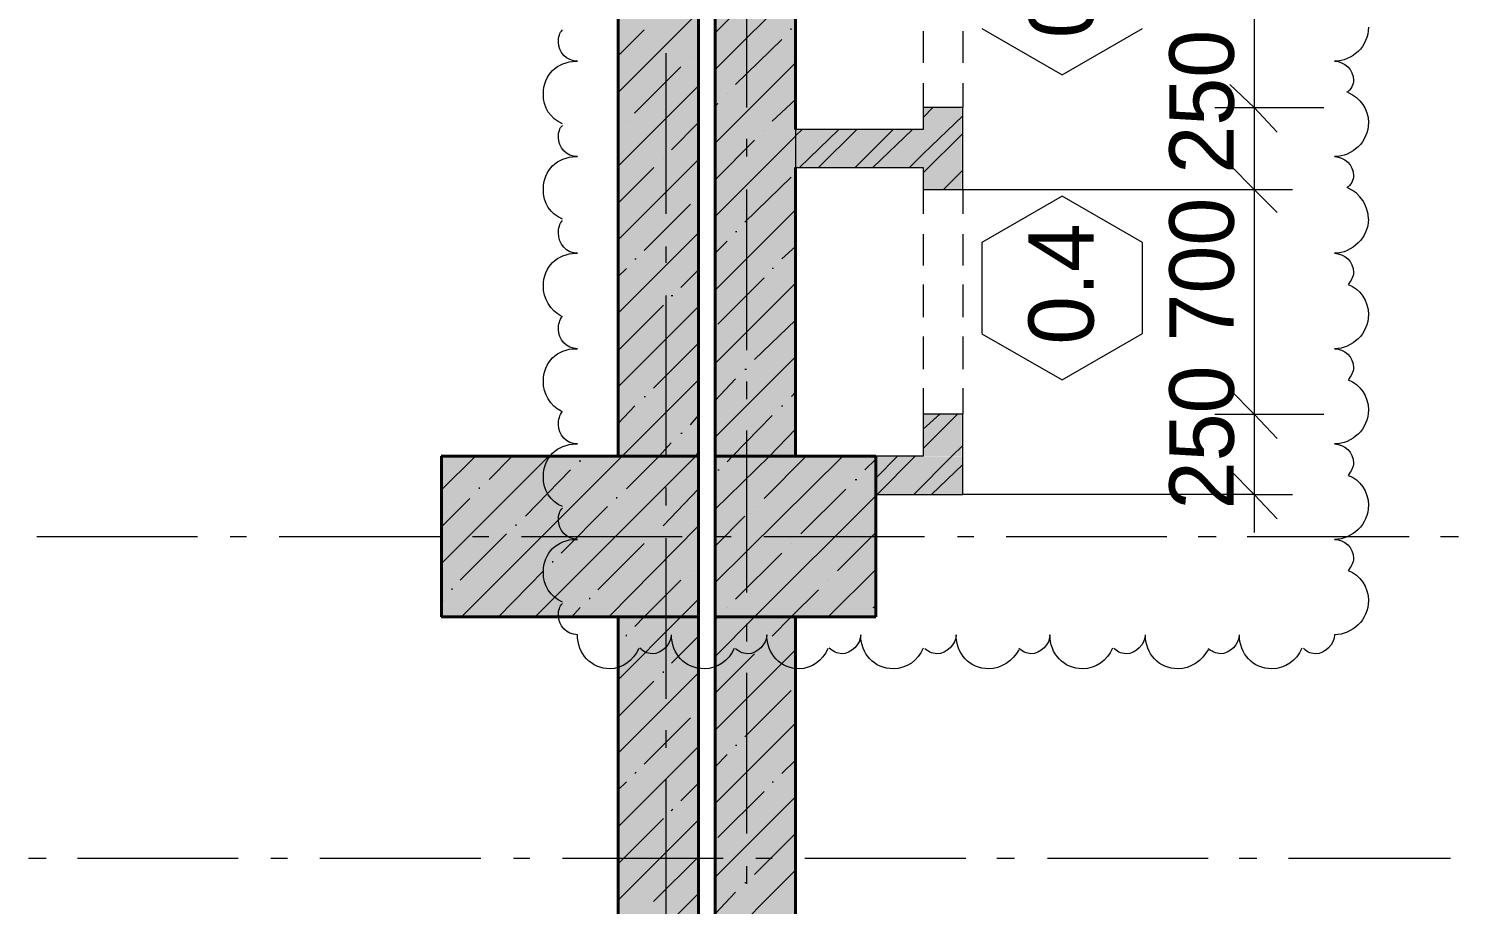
# Model space of a CAD drawing. Header units: millimetres. Extents: x -401725 to 250493, y 305116 to 802890.
# Drawn here: x -375104.14 to -375102.39, y 508983.432 to 508984.504 of the extents above; entities that cross this region are included whole.
import ezdxf

# ---------------------------------------------------------------- set-up
doc = ezdxf.new("R2010")
doc.units = ezdxf.units.MM
doc.layers.add('PDF _Геометрия', color=7, linetype='Continuous', true_color=0x1d1d1d)
doc.layers.add('PDF _Сплошная заливка', color=7, linetype='Continuous', true_color=0xffffff)
doc.layers.add('PDF _Текст', color=7, linetype='Continuous')

msp = doc.modelspace()

# ---------------------------------------------------------------- hatches: boundary and pattern name
at = {"layer": 'PDF _Сплошная заливка', "transparency": 33554559}
h = msp.add_hatch(color=256, dxfattribs=at)
h.paths.add_polyline_path([(-375102.9978, 508985.4307), (-375102.9978, 508985.5288), (-375103.0448, 508985.5288), (-375103.0448, 508985.4307)])
h.paths.add_polyline_path([(-375102.9978, 508984.0324), (-375103.0448, 508984.0324), (-375103.0448, 508983.9807), (-375102.9978, 508983.9807)])
h.paths.add_polyline_path([(-375102.9978, 508984.4074), (-375103.0448, 508984.4074), (-375103.0448, 508984.3074), (-375102.9978, 508984.3074)])
h.paths.add_polyline_path([(-375102.9978, 508984.7807), (-375103.0448, 508984.7807), (-375103.0448, 508984.6824), (-375102.9978, 508984.6824)])
h.paths.add_polyline_path([(-375102.9978, 508985.154), (-375103.0448, 508985.154), (-375103.0448, 508985.0557), (-375102.9978, 508985.0557)])

# ---------------------------------------------------------------- linework, layer by layer
at = {"layer": 'PDF _Геометрия', "color": 7, "lineweight": 9}
for points in [[(-375103.3197, 508981.6388), (-375103.3197, 508986.4807)], [(-375103.2996, 508986.4804), (-375103.2996, 508981.639)], [(-375103.2013, 508984.7071), (-375103.2013, 508984.3804)], [(-375102.9965, 508984.6821), (-375102.6398, 508984.6821), (-375102.6398, 508984.4071)], [(-375103.2613, 508984.6038), (-375103.2613, 508984.4071)], [(-375102.9732, 508984.5038), (-375102.8748, 508984.4471)], [(-375102.8747, 508984.4471), (-375102.7764, 508984.5038)], [(-375103.0448, 508984.5005), (-375103.0448, 508984.4621)], [(-375102.9965, 508984.5005), (-375102.9965, 508984.4621)], [(-375103.3597, 508984.4738), (-375103.3597, 508984.2771)], [(-375103.0448, 508984.4371), (-375103.0448, 508984.4071)], [(-375102.9965, 508984.4371), (-375102.9965, 508984.4071)], [(-375102.6881, 508984.4071), (-375102.6398, 508984.4071), (-375102.6398, 508984.3071)], [(-375102.6398, 508984.4071), (-375102.5547, 508984.4071)], [(-375103.2613, 508984.3688), (-375103.2613, 508984.3471)], [(-375103.2013, 508984.3338), (-375103.2013, 508983.9804)], [(-375103.2613, 508984.3071), (-375103.2613, 508984.1104)], [(-375103.0448, 508984.3071), (-375103.0448, 508984.2771)], [(-375102.9965, 508984.3071), (-375102.9965, 508984.2771)], [(-375102.9965, 508984.3071), (-375102.6398, 508984.3071), (-375102.6398, 508984.0321)], [(-375102.8748, 508984.2988), (-375102.9731, 508984.2421)], [(-375102.7764, 508984.2421), (-375102.8747, 508984.2988)], [(-375102.6396, 508984.3071), (-375102.593, 508984.3071)], [(-375103.0448, 508984.2521), (-375103.0448, 508984.2138)], [(-375102.9965, 508984.2521), (-375102.9965, 508984.2138)], [(-375102.9731, 508984.2421), (-375102.9731, 508984.1305)], [(-375102.7764, 508984.1305), (-375102.7764, 508984.2421)], [(-375103.3597, 508984.2371), (-375103.3597, 508984.2171)], [(-375103.0448, 508984.1905), (-375103.0448, 508984.1505)], [(-375102.9965, 508984.1905), (-375102.9965, 508984.1505)], [(-375103.3597, 508984.1771), (-375103.3597, 508983.9804)], [(-375103.0448, 508984.1271), (-375103.0448, 508984.0871)], [(-375102.9965, 508984.1271), (-375102.9965, 508984.0871)], [(-375102.9732, 508984.1304), (-375102.8748, 508984.0738)], [(-375102.8747, 508984.0738), (-375102.7764, 508984.1305)], [(-375103.2613, 508984.0721), (-375103.2613, 508984.0504)], [(-375103.0448, 508984.0638), (-375103.0448, 508984.0321)], [(-375102.9965, 508984.0638), (-375102.9965, 508984.0321)], [(-375102.6881, 508984.0321), (-375102.6398, 508984.0321), (-375102.6398, 508983.8871)], [(-375102.6398, 508984.0321), (-375102.5547, 508984.0321)], [(-375103.2613, 508984.0121), (-375103.2613, 508983.8138)], [(-375103.2013, 508983.9804), (-375103.103, 508983.9804)], [(-375103.3597, 508983.9421), (-375103.3597, 508983.9204)], [(-375103.103, 508983.9337), (-375103.103, 508983.7838)], [(-375102.6398, 508983.9338), (-375102.9965, 508983.9338)], [(-375102.6396, 508983.9338), (-375102.593, 508983.9338)], [(-375104.1299, 508983.8821), (-375103.9332, 508983.8821)], [(-375103.8931, 508983.8821), (-375103.8731, 508983.8821)], [(-375103.8332, 508983.8821), (-375103.6365, 508983.8821)], [(-375103.5964, 508983.8821), (-375103.5765, 508983.8821)], [(-375103.5364, 508983.8822), (-375103.3398, 508983.8822)], [(-375103.3597, 508983.8804), (-375103.3597, 508983.6838)], [(-375103.2997, 508983.8821), (-375103.2798, 508983.8821)], [(-375103.2398, 508983.8821), (-375103.0432, 508983.8821)], [(-375103.0031, 508983.8821), (-375102.9831, 508983.8821)], [(-375102.9432, 508983.8821), (-375102.7465, 508983.8821)], [(-375102.7082, 508983.8821), (-375102.6865, 508983.8821)], [(-375102.6483, 508983.8822), (-375102.4499, 508983.8822)], [(-375102.4116, 508983.8821), (-375102.3898, 508983.8821)], [(-375103.2613, 508983.7754), (-375103.2613, 508983.7538)], [(-375103.103, 508983.7838), (-375103.2013, 508983.7838)], [(-375103.2013, 508983.7838), (-375103.2013, 508981.8354)], [(-375103.2613, 508983.7154), (-375103.2613, 508983.5188)], [(-375103.3597, 508983.6454), (-375103.3597, 508983.6238)], [(-375103.3597, 508983.5854), (-375103.3597, 508983.3871)], [(-375104.1398, 508983.4888), (-375104.1182, 508983.4888)], [(-375104.0798, 508983.4888), (-375103.8832, 508983.4888)], [(-375103.8432, 508983.4888), (-375103.8231, 508983.4888)], [(-375103.7833, 508983.4888), (-375103.5865, 508983.4888)], [(-375103.5465, 508983.4888), (-375103.5265, 508983.4888)], [(-375103.4865, 508983.4888), (-375103.2899, 508983.4888)], [(-375103.2498, 508983.4888), (-375103.2298, 508983.4888)], [(-375103.1897, 508983.4887), (-375102.9929, 508983.4887)], [(-375102.9548, 508983.4888), (-375102.9332, 508983.4888)], [(-375102.8928, 508983.4887), (-375102.6963, 508983.4887)], [(-375102.6581, 508983.4888), (-375102.6365, 508983.4888)], [(-375102.5979, 508983.4888), (-375102.3996, 508983.4888)], [(-375103.2613, 508983.4788), (-375103.2613, 508983.4571)]]:
    msp.add_lwpolyline(points, dxfattribs=at)
at = {"layer": 'PDF _Геометрия', "color": 7, "lineweight": 40}
for points in [[(-375103.3197, 508986.2839), (-375103.3197, 508983.9805), (-375103.6347, 508983.9805)], [(-375103.4181, 508986.2838), (-375103.4181, 508983.9805)], [(-375103.2996, 508986.2838), (-375103.2996, 508983.9805)], [(-375103.2013, 508984.3804), (-375103.2013, 508984.7071)], [(-375103.2013, 508983.9804), (-375103.2013, 508984.3338)], [(-375103.6346, 508983.9804), (-375103.6346, 508983.7838)], [(-375103.4181, 508983.9805), (-375103.3197, 508983.9805)], [(-375103.3197, 508983.7838), (-375103.3197, 508983.9805)], [(-375103.103, 508983.9804), (-375103.2997, 508983.9804)], [(-375103.2996, 508983.9804), (-375103.2996, 508983.7838)], [(-375103.2996, 508983.9804), (-375103.2013, 508983.9804)], [(-375103.103, 508983.7838), (-375103.103, 508983.9804)], [(-375103.3197, 508983.7889), (-375103.3197, 508981.8355), (-375103.6347, 508981.8355)], [(-375103.2996, 508983.7888), (-375103.2996, 508981.8355)], [(-375103.6347, 508983.7838), (-375103.3197, 508983.7838)], [(-375103.4181, 508983.7838), (-375103.4181, 508981.8355)], [(-375103.2997, 508983.7838), (-375103.103, 508983.7838)], [(-375103.2013, 508981.8354), (-375103.2013, 508983.7838)]]:
    msp.add_lwpolyline(points, dxfattribs=at)
at = {"layer": 'PDF _Геометрия', "lineweight": 9}
for points in [[(-375103.2996, 508984.4538), (-375103.2013, 508984.5521)], [(-375103.4181, 508984.4254), (-375103.3197, 508984.5238)], [(-375103.2996, 508984.4988), (-375103.263, 508984.5354)], [(-375103.2065, 508984.5021), (-375103.2065, 508984.5038)], [(-375103.4181, 508984.4704), (-375103.3863, 508984.5021)], [(-375103.2748, 508984.4355), (-375103.2181, 508984.4905)], [(-375103.3298, 508984.4688), (-375103.3298, 508984.4688)], [(-375103.3981, 508984.4005), (-375103.3415, 508984.4571)], [(-375103.2996, 508984.3638), (-375103.2013, 508984.4621)], [(-375103.4181, 508984.3355), (-375103.3197, 508984.4338)], [(-375103.2847, 508984.4238), (-375103.2847, 508984.4238)], [(-375103.2297, 508984.3904), (-375103.2013, 508984.4171)], [(-375103.2997, 508984.4088), (-375103.2964, 508984.4121)], [(-375103.408, 508984.3904), (-375103.408, 508984.3904)], [(-375103.353, 508984.3555), (-375103.3197, 508984.3888)], [(-375103.2996, 508984.2738), (-375103.2013, 508984.3721)], [(-375103.2996, 508984.3188), (-375103.2513, 508984.3671)], [(-375103.2396, 508984.3788), (-375103.2396, 508984.3788)], [(-375103.3629, 508984.3454), (-375103.3629, 508984.3454)], [(-375103.4181, 508984.2455), (-375103.3197, 508984.3438)], [(-375103.4179, 508984.2904), (-375103.3746, 508984.3338)], [(-375103.2631, 508984.2671), (-375103.2065, 508984.3221)], [(-375103.3864, 508984.2321), (-375103.3298, 508984.2888)], [(-375103.2996, 508984.1838), (-375103.2013, 508984.2821)], [(-375103.4181, 508984.1554), (-375103.3197, 508984.2538)], [(-375103.2997, 508984.2288), (-375103.2847, 508984.2438)], [(-375103.2747, 508984.2554), (-375103.273, 508984.2554)], [(-375103.218, 508984.2221), (-375103.2013, 508984.2371)], [(-375103.4181, 508984.2005), (-375103.408, 508984.2104)], [(-375103.398, 508984.2221), (-375103.3963, 508984.2221)], [(-375103.3415, 508984.1871), (-375103.3197, 508984.2088)], [(-375103.2298, 508984.2105), (-375103.2282, 508984.2105)], [(-375103.2996, 508984.0938), (-375103.2013, 508984.1921)], [(-375103.2962, 508984.1421), (-375103.2396, 508984.1988)], [(-375103.3532, 508984.1771), (-375103.3515, 508984.1771)], [(-375103.4181, 508984.0655), (-375103.3197, 508984.1638)], [(-375103.4179, 508984.1104), (-375103.3629, 508984.1654)], [(-375103.2514, 508984.0988), (-375103.2013, 508984.1471)], [(-375103.3748, 508984.0638), (-375103.3197, 508984.1188)], [(-375103.2996, 508984.0038), (-375103.2013, 508984.1021)], [(-375103.263, 508984.0871), (-375103.2613, 508984.0871)], [(-375103.4132, 508983.9805), (-375103.3197, 508984.0738)], [(-375103.2997, 508984.0488), (-375103.2746, 508984.0754)], [(-375103.3863, 508984.0538), (-375103.3847, 508984.0538)], [(-375103.2062, 508984.0538), (-375103.2013, 508984.0588)], [(-375103.4181, 508984.0204), (-375103.398, 508984.0421)], [(-375103.3298, 508984.0188), (-375103.3197, 508984.0305)], [(-375103.2782, 508983.9805), (-375103.2298, 508984.0305)], [(-375103.2182, 508984.0421), (-375103.2165, 508984.0421)], [(-375103.233, 508983.9804), (-375103.2013, 508984.0138)], [(-375103.3681, 508983.9805), (-375103.3532, 508983.9971)], [(-375103.3415, 508984.0088), (-375103.3398, 508984.0088)], [(-375103.6348, 508983.8488), (-375103.5031, 508983.9805)], [(-375103.6348, 508983.9388), (-375103.593, 508983.9804)], [(-375103.6099, 508983.7838), (-375103.4132, 508983.9805)], [(-375103.5763, 508983.9521), (-375103.5479, 508983.9804)], [(-375103.5197, 508983.7838), (-375103.323, 508983.9804)], [(-375103.4081, 508983.9405), (-375103.3681, 508983.9805)], [(-375103.323, 508983.9805), (-375103.3197, 508983.9855)], [(-375103.2998, 508983.9154), (-375103.2331, 508983.9805)], [(-375103.2998, 508983.8255), (-375103.1432, 508983.9805)], [(-375103.2848, 508983.9738), (-375103.2782, 508983.9805)], [(-375103.2397, 508983.9288), (-375103.188, 508983.9804)], [(-375103.5315, 508983.9071), (-375103.4765, 508983.9638)], [(-375103.4648, 508983.9738), (-375103.4648, 508983.9755)], [(-375103.2964, 508983.9638), (-375103.2947, 508983.9638)], [(-375103.1164, 508983.9638), (-375103.103, 508983.9771)], [(-375103.128, 508983.9521), (-375103.1263, 508983.9521)], [(-375103.6348, 508983.8938), (-375103.5998, 508983.9288)], [(-375103.5881, 508983.9405), (-375103.5881, 508983.9421)], [(-375103.4197, 508983.9288), (-375103.4197, 508983.9305)], [(-375103.3631, 508983.8954), (-375103.3197, 508983.9405)], [(-375103.2513, 508983.7838), (-375103.103, 508983.9321)], [(-375103.1945, 508983.8854), (-375103.1396, 508983.9404)], [(-375103.4881, 508983.8621), (-375103.4314, 508983.9188)], [(-375103.2513, 508983.9188), (-375103.2513, 508983.9188)], [(-375103.5431, 508983.8954), (-375103.5431, 508983.8971)], [(-375103.4298, 508983.7838), (-375103.3197, 508983.8954)], [(-375103.2996, 508983.8704), (-375103.263, 508983.9071)], [(-375103.6114, 508983.8288), (-375103.5547, 508983.8854)], [(-375103.4431, 508983.8171), (-375103.3863, 508983.8738)], [(-375103.3746, 508983.8854), (-375103.3746, 508983.8854)], [(-375103.2065, 508983.8738), (-375103.2065, 508983.8738)], [(-375103.1497, 508983.8404), (-375103.103, 508983.8871)], [(-375103.2748, 508983.8055), (-375103.2181, 508983.8621)], [(-375103.5646, 508983.7838), (-375103.5096, 508983.8404)], [(-375103.498, 508983.8504), (-375103.498, 508983.8521)], [(-375103.3298, 508983.8405), (-375103.3298, 508983.8405)], [(-375103.1612, 508983.7838), (-375103.103, 508983.8421)], [(-375103.3864, 508983.7838), (-375103.3415, 508983.8288)], [(-375103.1614, 508983.8288), (-375103.1614, 508983.8288)], [(-375103.6346, 508983.8038), (-375103.633, 508983.8054)], [(-375103.6213, 508983.8171), (-375103.6213, 508983.8188)], [(-375103.4531, 508983.8055), (-375103.4531, 508983.8071)], [(-375103.3415, 508983.7838), (-375103.3197, 508983.8055)], [(-375103.2064, 508983.7838), (-375103.173, 508983.8171)], [(-375103.4748, 508983.7838), (-375103.4648, 508983.7955)], [(-375103.2847, 508983.7955), (-375103.2847, 508983.7955)], [(-375103.1063, 508983.7954), (-375103.103, 508983.7971)], [(-375103.4182, 508983.7071), (-375103.3415, 508983.7838)], [(-375103.398, 508983.7721), (-375103.3863, 508983.7838)], [(-375103.2997, 508983.7804), (-375103.2964, 508983.7838)], [(-375103.2996, 508983.7354), (-375103.2513, 508983.7838)], [(-375103.2297, 508983.7605), (-375103.2065, 508983.7838)], [(-375103.1163, 508983.7837), (-375103.1163, 508983.7837)], [(-375103.408, 508983.7604), (-375103.408, 508983.7621)], [(-375103.353, 508983.7271), (-375103.3197, 508983.7605)], [(-375103.2396, 508983.7504), (-375103.2396, 508983.7504)], [(-375103.2996, 508983.6454), (-375103.2013, 508983.7438)], [(-375103.2996, 508983.6904), (-375103.2513, 508983.7388)], [(-375103.4181, 508983.6171), (-375103.3197, 508983.7155)], [(-375103.3629, 508983.7154), (-375103.3629, 508983.7171)], [(-375103.4179, 508983.6621), (-375103.3746, 508983.7054)], [(-375103.2631, 508983.6371), (-375103.2065, 508983.6938)], [(-375103.3864, 508983.6038), (-375103.3298, 508983.6605)], [(-375103.2996, 508983.5554), (-375103.2013, 508983.6538)], [(-375103.4181, 508983.5271), (-375103.3197, 508983.6255)], [(-375103.2997, 508983.6005), (-375103.2847, 508983.6154)], [(-375103.2747, 508983.6271), (-375103.273, 508983.6271)], [(-375103.398, 508983.5921), (-375103.3963, 508983.5938)], [(-375103.218, 508983.5921), (-375103.2013, 508983.6088)], [(-375103.4181, 508983.5721), (-375103.408, 508983.5821)], [(-375103.3415, 508983.5588), (-375103.3197, 508983.5805)], [(-375103.2298, 508983.5821), (-375103.2282, 508983.5821)], [(-375103.2996, 508983.4654), (-375103.2013, 508983.5638)], [(-375103.2962, 508983.5138), (-375103.2396, 508983.5704)], [(-375103.3532, 508983.5471), (-375103.3515, 508983.5488)], [(-375103.4181, 508983.4371), (-375103.3197, 508983.5355)], [(-375103.4179, 508983.4821), (-375103.3629, 508983.5371)], [(-375103.2514, 508983.4688), (-375103.2013, 508983.5188)], [(-375103.3748, 508983.4355), (-375103.3197, 508983.4905)], [(-375103.2996, 508983.3754), (-375103.2013, 508983.4738)], [(-375103.263, 508983.4588), (-375103.2613, 508983.4588)], [(-375103.4181, 508983.3471), (-375103.3197, 508983.4455)], [(-375103.2997, 508983.4204), (-375103.2746, 508983.4471)]]:
    msp.add_lwpolyline(points, dxfattribs=at)
at = {"layer": 'PDF _Геометрия', "color": 1, "lineweight": 9}
for points in [[(-375103.4697, 508984.4638), (-375103.4681, 508984.4638)], [(-375103.4681, 508984.4638), (-375103.4681, 508984.4638)], [(-375103.4697, 508984.3471), (-375103.4681, 508984.3471)], [(-375103.4681, 508984.3471), (-375103.4681, 508984.3471)], [(-375103.4697, 508984.2288), (-375103.4681, 508984.2288)], [(-375103.4681, 508984.2288), (-375103.4681, 508984.2288)], [(-375103.4697, 508984.1121), (-375103.4681, 508984.1121)], [(-375103.4681, 508984.1121), (-375103.4681, 508984.1121)], [(-375103.4697, 508983.9955), (-375103.4681, 508983.9955)], [(-375103.4681, 508983.9955), (-375103.4681, 508983.9955)], [(-375103.4697, 508983.8788), (-375103.4681, 508983.8788)], [(-375103.4681, 508983.8788), (-375103.4681, 508983.8788)], [(-375103.4681, 508983.7621), (-375103.4681, 508983.7621)]]:
    msp.add_lwpolyline(points, dxfattribs=at)
at = {"layer": 'PDF _Геометрия', "color": 7, "lineweight": 18}
for points in [[(-375102.6398, 508984.4071), (-375102.6697, 508984.4355)], [(-375102.6398, 508984.4071), (-375102.6115, 508984.3771)], [(-375102.6398, 508984.3071), (-375102.6697, 508984.3371)], [(-375102.6398, 508984.3071), (-375102.6115, 508984.2788)], [(-375102.6398, 508984.0321), (-375102.6697, 508984.0621)], [(-375102.6398, 508984.0321), (-375102.6115, 508984.0021)], [(-375102.6398, 508983.9338), (-375102.6697, 508983.9638)], [(-375102.6398, 508983.9338), (-375102.6115, 508983.9038)]]:
    msp.add_lwpolyline(points, dxfattribs=at)
at = {"layer": 'PDF _Геометрия', "color": 16, "lineweight": 20, "true_color": 0x800000}
for points in [[(-375102.9965, 508984.4071), (-375103.0448, 508984.4071)], [(-375103.0448, 508984.4071), (-375103.0448, 508984.3805)], [(-375102.9965, 508984.3071), (-375102.9965, 508984.4071)], [(-375103.0448, 508984.3805), (-375103.2015, 508984.3805)], [(-375103.2015, 508984.3338), (-375103.0448, 508984.3338)], [(-375103.0448, 508984.3338), (-375103.0448, 508984.3071)], [(-375103.0448, 508984.3071), (-375102.9965, 508984.3071)], [(-375102.9965, 508984.0321), (-375103.0448, 508984.0321)], [(-375103.0448, 508984.0321), (-375103.0448, 508983.9805)], [(-375102.9965, 508983.9805), (-375102.9965, 508984.0321)], [(-375103.0448, 508983.9805), (-375103.1032, 508983.9805)], [(-375103.103, 508983.9804), (-375103.103, 508983.9338)], [(-375102.9965, 508983.9338), (-375102.9965, 508983.9805)], [(-375103.1032, 508983.9338), (-375102.9965, 508983.9338)]]:
    msp.add_lwpolyline(points, dxfattribs=at)
at = {"layer": 'PDF _Геометрия', "color": 24, "lineweight": 9, "true_color": 0x8f1d1d}
for points in [[(-375103.0447, 508984.3955), (-375103.0331, 508984.4071)], [(-375103.2014, 508984.3721), (-375103.1931, 508984.3805)], [(-375103.1963, 508984.3338), (-375103.148, 508984.3804)], [(-375103.173, 508984.3338), (-375103.1263, 508984.3804)], [(-375103.1282, 508984.3338), (-375103.0815, 508984.3805)], [(-375103.1065, 508984.3338), (-375103.0581, 508984.3805)], [(-375103.0448, 508984.3505), (-375102.9965, 508984.3971)], [(-375103.0448, 508984.3271), (-375102.9965, 508984.3755)], [(-375103.0616, 508984.3338), (-375103.0448, 508984.3505)], [(-375103.0199, 508984.3071), (-375102.9965, 508984.3305)], [(-375103.0448, 508984.0138), (-375103.0247, 508984.0321)], [(-375103.0446, 508983.9904), (-375103.003, 508984.0321)], [(-375103.103, 508983.9538), (-375103.0763, 508983.9804)], [(-375103.1014, 508983.9337), (-375103.0546, 508983.9804)], [(-375103.0564, 508983.9338), (-375103.0098, 508983.9805)], [(-375103.0097, 508983.9805), (-375102.9965, 508983.9938)], [(-375103.0348, 508983.9338), (-375102.9965, 508983.9705)]]:
    msp.add_lwpolyline(points, dxfattribs=at)
at = {"layer": 'PDF _Геометрия', "color": 16, "lineweight": 9, "true_color": 0x800000}
msp.add_lwpolyline([(-375103.2013, 508984.3804), (-375103.2013, 508984.3338)], dxfattribs=at)
at = {"layer": 'PDF _Геометрия', "color": 1, "lineweight": 9}
msp.add_arc((-375102.5421, 508984.2702), 0.0422, 0.3166, 65.954, dxfattribs=at)
for points in [[(-375102.4999, 508984.5055), (-375102.4999, 508984.4821), (-375102.5198, 508984.4638), (-375102.5415, 508984.4638)], [(-375103.4914, 508984.4871), (-375103.4914, 508984.4938), (-375103.4897, 508984.4988), (-375103.4865, 508984.5021)], [(-375103.4681, 508984.4638), (-375103.4814, 508984.4638), (-375103.4914, 508984.4754), (-375103.4914, 508984.4871)], [(-375103.5098, 508984.4238), (-375103.5098, 508984.4471), (-375103.493, 508984.4638), (-375103.4697, 508984.4638)], [(-375102.5414, 508984.4638), (-375102.5296, 508984.4638), (-375102.5181, 508984.4538), (-375102.5181, 508984.4405)], [(-375102.5181, 508984.4405), (-375102.5181, 508984.4355), (-375102.5214, 508984.4288), (-375102.5265, 508984.4254)], [(-375103.4865, 508984.3871), (-375103.5014, 508984.3938), (-375103.5098, 508984.4071), (-375103.5098, 508984.4238)], [(-375102.5249, 508984.4255), (-375102.5099, 508984.4188), (-375102.4999, 508984.4055), (-375102.4999, 508984.3888)], [(-375103.4914, 508984.3704), (-375103.4914, 508984.3771), (-375103.4897, 508984.3821), (-375103.4865, 508984.3854)], [(-375102.4999, 508984.3888), (-375102.4999, 508984.3655), (-375102.5198, 508984.3471), (-375102.5415, 508984.3471)], [(-375103.4681, 508984.3471), (-375103.4814, 508984.3471), (-375103.4914, 508984.3588), (-375103.4914, 508984.3704)], [(-375103.5098, 508984.3071), (-375103.5098, 508984.3304), (-375103.493, 508984.3471), (-375103.4697, 508984.3471)], [(-375102.5414, 508984.3471), (-375102.5296, 508984.3471), (-375102.5181, 508984.3371), (-375102.5181, 508984.3238)], [(-375102.5181, 508984.3238), (-375102.5181, 508984.3188), (-375102.5214, 508984.3121), (-375102.5265, 508984.3088)], [(-375103.4865, 508984.2705), (-375103.5014, 508984.2771), (-375103.5098, 508984.2904), (-375103.5098, 508984.3071)], [(-375103.4914, 508984.2538), (-375103.4914, 508984.2588), (-375103.4897, 508984.2654), (-375103.4865, 508984.2688)], [(-375102.4999, 508984.2705), (-375102.4999, 508984.2488), (-375102.5198, 508984.2288), (-375102.5415, 508984.2288)], [(-375103.4681, 508984.2288), (-375103.4814, 508984.2288), (-375103.4914, 508984.2404), (-375103.4914, 508984.2538)], [(-375103.5098, 508984.1888), (-375103.5098, 508984.2121), (-375103.493, 508984.2288), (-375103.4697, 508984.2288)], [(-375102.5414, 508984.2288), (-375102.5296, 508984.2288), (-375102.5181, 508984.2188), (-375102.5181, 508984.2054)], [(-375102.5181, 508984.2054), (-375102.5181, 508984.2004), (-375102.5214, 508984.1954), (-375102.5248, 508984.1905)], [(-375103.4881, 508984.1521), (-375103.5014, 508984.1588), (-375103.5098, 508984.1738), (-375103.5098, 508984.1888)], [(-375102.5249, 508984.1905), (-375102.5099, 508984.1855), (-375102.4999, 508984.1705), (-375102.4999, 508984.1538)], [(-375102.4999, 508984.1538), (-375102.4999, 508984.1305), (-375102.5198, 508984.1121), (-375102.5415, 508984.1121)], [(-375103.4914, 508984.1355), (-375103.4914, 508984.1421), (-375103.4897, 508984.1471), (-375103.4865, 508984.1521)], [(-375103.4681, 508984.1121), (-375103.4814, 508984.1121), (-375103.4914, 508984.1238), (-375103.4914, 508984.1355)], [(-375103.5098, 508984.0721), (-375103.5098, 508984.0955), (-375103.493, 508984.1121), (-375103.4697, 508984.1121)], [(-375102.5414, 508984.1121), (-375102.5296, 508984.1121), (-375102.5181, 508984.1021), (-375102.5181, 508984.0888)], [(-375102.5181, 508984.0888), (-375102.5181, 508984.0838), (-375102.5214, 508984.0788), (-375102.5248, 508984.0738)], [(-375103.4881, 508984.0355), (-375103.5014, 508984.0421), (-375103.5098, 508984.0571), (-375103.5098, 508984.0721)], [(-375102.5249, 508984.0738), (-375102.5099, 508984.0688), (-375102.4999, 508984.0538), (-375102.4999, 508984.0371)], [(-375103.4914, 508984.0188), (-375103.4914, 508984.0254), (-375103.4897, 508984.0305), (-375103.4865, 508984.0355)], [(-375102.4999, 508984.0371), (-375102.4999, 508984.0138), (-375102.5198, 508983.9955), (-375102.5415, 508983.9955)], [(-375103.4681, 508983.9955), (-375103.4814, 508983.9955), (-375103.4914, 508984.0071), (-375103.4914, 508984.0188)], [(-375103.5098, 508983.9555), (-375103.5098, 508983.9788), (-375103.493, 508983.9955), (-375103.4697, 508983.9955)], [(-375102.5414, 508983.9955), (-375102.5296, 508983.9955), (-375102.5181, 508983.9854), (-375102.5181, 508983.9721)], [(-375102.5181, 508983.9721), (-375102.5181, 508983.9671), (-375102.5214, 508983.9621), (-375102.5248, 508983.9571)], [(-375103.4865, 508983.9188), (-375103.5014, 508983.9255), (-375103.5098, 508983.9388), (-375103.5098, 508983.9555)], [(-375102.5249, 508983.9571), (-375102.5099, 508983.9521), (-375102.4999, 508983.9371), (-375102.4999, 508983.9205)], [(-375103.4914, 508983.9021), (-375103.4914, 508983.9088), (-375103.4897, 508983.9138), (-375103.4865, 508983.9171)], [(-375102.4999, 508983.9205), (-375102.4999, 508983.8971), (-375102.5198, 508983.8788), (-375102.5415, 508983.8788)], [(-375103.4681, 508983.8788), (-375103.4814, 508983.8788), (-375103.4914, 508983.8905), (-375103.4914, 508983.9021)], [(-375103.5098, 508983.8388), (-375103.5098, 508983.8621), (-375103.493, 508983.8788), (-375103.4697, 508983.8788)], [(-375102.5414, 508983.8788), (-375102.5296, 508983.8788), (-375102.5181, 508983.8688), (-375102.5181, 508983.8554)], [(-375102.5181, 508983.8554), (-375102.5181, 508983.8505), (-375102.5214, 508983.8455), (-375102.5248, 508983.8405)], [(-375103.4865, 508983.8021), (-375103.5014, 508983.8088), (-375103.5098, 508983.8221), (-375103.5098, 508983.8388)], [(-375102.5249, 508983.8405), (-375102.5099, 508983.8355), (-375102.4999, 508983.8205), (-375102.4999, 508983.8038)], [(-375102.4999, 508983.8038), (-375102.4999, 508983.7805), (-375102.5198, 508983.7621), (-375102.5415, 508983.7621)], [(-375103.4914, 508983.7855), (-375103.4914, 508983.7921), (-375103.4897, 508983.7971), (-375103.4865, 508983.8004)], [(-375103.4681, 508983.7621), (-375103.4814, 508983.7621), (-375103.4914, 508983.7738), (-375103.4914, 508983.7855)], [(-375103.4281, 508983.7205), (-375103.4515, 508983.7205), (-375103.4681, 508983.7388), (-375103.4681, 508983.7621)], [(-375103.3532, 508983.7621), (-375103.3532, 508983.7505), (-375103.3648, 508983.7388), (-375103.3765, 508983.7388)], [(-375103.3129, 508983.7204), (-375103.3363, 508983.7204), (-375103.353, 508983.7388), (-375103.353, 508983.7621)], [(-375103.2363, 508983.7621), (-375103.2363, 508983.7504), (-375103.2481, 508983.7388), (-375103.2596, 508983.7388)], [(-375103.1964, 508983.7204), (-375103.2197, 508983.7204), (-375103.2364, 508983.7388), (-375103.2364, 508983.7621)], [(-375103.1214, 508983.7621), (-375103.1214, 508983.7505), (-375103.133, 508983.7388), (-375103.1448, 508983.7388)], [(-375103.0815, 508983.7205), (-375103.1048, 508983.7205), (-375103.1214, 508983.7388), (-375103.1214, 508983.7621)], [(-375103.0046, 508983.7621), (-375103.0046, 508983.7504), (-375103.0162, 508983.7388), (-375103.028, 508983.7388)], [(-375102.9648, 508983.7204), (-375102.988, 508983.7204), (-375103.0046, 508983.7388), (-375103.0046, 508983.7621)], [(-375102.8897, 508983.7621), (-375102.8897, 508983.7504), (-375102.9013, 508983.7388), (-375102.913, 508983.7388)], [(-375102.8498, 508983.7205), (-375102.8731, 508983.7205), (-375102.8898, 508983.7388), (-375102.8898, 508983.7621)], [(-375102.7731, 508983.7621), (-375102.7731, 508983.7505), (-375102.7848, 508983.7388), (-375102.7965, 508983.7388)], [(-375102.7329, 508983.7204), (-375102.7563, 508983.7204), (-375102.773, 508983.7388), (-375102.773, 508983.7621)], [(-375102.658, 508983.7621), (-375102.658, 508983.7504), (-375102.6697, 508983.7388), (-375102.6812, 508983.7388)], [(-375102.6181, 508983.7204), (-375102.6414, 508983.7204), (-375102.6579, 508983.7388), (-375102.6579, 508983.7621)], [(-375102.5414, 508983.7621), (-375102.5414, 508983.7505), (-375102.5532, 508983.7388), (-375102.5647, 508983.7388)], [(-375103.3931, 508983.7454), (-375103.3999, 508983.7305), (-375103.4132, 508983.7205), (-375103.4281, 508983.7205)], [(-375103.3765, 508983.7388), (-375103.3831, 508983.7388), (-375103.3882, 508983.7421), (-375103.3915, 508983.7455)], [(-375103.2763, 508983.7454), (-375103.2829, 508983.7304), (-375103.2962, 508983.7204), (-375103.3129, 508983.7204)], [(-375103.2596, 508983.7388), (-375103.2664, 508983.7388), (-375103.2713, 508983.7421), (-375103.2746, 508983.7454)], [(-375103.1614, 508983.7454), (-375103.168, 508983.7305), (-375103.1814, 508983.7204), (-375103.1964, 508983.7204)], [(-375103.1448, 508983.7388), (-375103.1497, 508983.7388), (-375103.1563, 508983.7421), (-375103.1598, 508983.7455)], [(-375103.0448, 508983.7455), (-375103.0514, 508983.7305), (-375103.0649, 508983.7205), (-375103.0815, 508983.7205)], [(-375103.028, 508983.7388), (-375103.0347, 508983.7388), (-375103.0396, 508983.7421), (-375103.0429, 508983.7454)], [(-375102.928, 508983.7438), (-375102.9346, 508983.7304), (-375102.9496, 508983.7204), (-375102.9648, 508983.7204)], [(-375102.913, 508983.7388), (-375102.918, 508983.7388), (-375102.9246, 508983.7421), (-375102.928, 508983.7455)], [(-375102.8131, 508983.7455), (-375102.8198, 508983.7305), (-375102.8331, 508983.7205), (-375102.8498, 508983.7205)], [(-375102.7965, 508983.7388), (-375102.8032, 508983.7388), (-375102.8082, 508983.7421), (-375102.8115, 508983.7455)], [(-375102.6963, 508983.7438), (-375102.703, 508983.7304), (-375102.718, 508983.7204), (-375102.7329, 508983.7204)], [(-375102.6812, 508983.7388), (-375102.6862, 508983.7388), (-375102.6929, 508983.7421), (-375102.6963, 508983.7454)], [(-375102.5814, 508983.7455), (-375102.5881, 508983.7304), (-375102.6013, 508983.7204), (-375102.6181, 508983.7204)], [(-375102.5647, 508983.7388), (-375102.5715, 508983.7388), (-375102.5765, 508983.7421), (-375102.5796, 508983.7455)]]:
    msp.add_open_spline(points, degree=3, dxfattribs=at)
at = {"layer": 'PDF _Сплошная заливка', "lineweight": 5, "transparency": 33554559}
for points in [[(-375103.4181, 508986.2838), (-375103.3197, 508986.2838), (-375103.4181, 508983.9804), (-375103.3197, 508983.9804)], [(-375103.2996, 508986.2838), (-375103.2013, 508986.2838), (-375103.2996, 508983.9804), (-375103.2013, 508983.9804)], [(-375103.2015, 508984.3805), (-375103.0448, 508984.3805), (-375103.2015, 508984.3338), (-375103.0448, 508984.3338)], [(-375103.6347, 508983.9805), (-375103.3197, 508983.9805), (-375103.6347, 508983.7838), (-375103.3197, 508983.7838)], [(-375103.2997, 508983.9804), (-375103.103, 508983.9804), (-375103.2997, 508983.7838), (-375103.103, 508983.7838)], [(-375103.1032, 508983.9805), (-375102.9965, 508983.9805), (-375103.1032, 508983.9338), (-375102.9965, 508983.9338)], [(-375103.4181, 508983.7838), (-375103.3197, 508983.7838), (-375103.4181, 508981.8354), (-375103.3197, 508981.8354)], [(-375103.2996, 508983.7838), (-375103.2013, 508983.7838), (-375103.2996, 508981.8354), (-375103.2013, 508981.8354)]]:
    msp.add_solid(points, dxfattribs=at)

# ---------------------------------------------------------------- texts
at = {"layer": 'PDF _Текст', "attachment_point": 4, "rotation": 90, "style": ''}
for s, insert, char_height in [('250 700 250 700 250 700 250 700 250', (-375102.7036, 508983.9155), 0.078909), ('0.4', (-375102.8756, 508984.4921), 0.0798), ('0.4', (-375102.8756, 508984.1171), 0.0798)]:
    msp.add_mtext(s, dxfattribs=dict(at, insert=insert, char_height=char_height))

doc.saveas('drawing.dxf')
